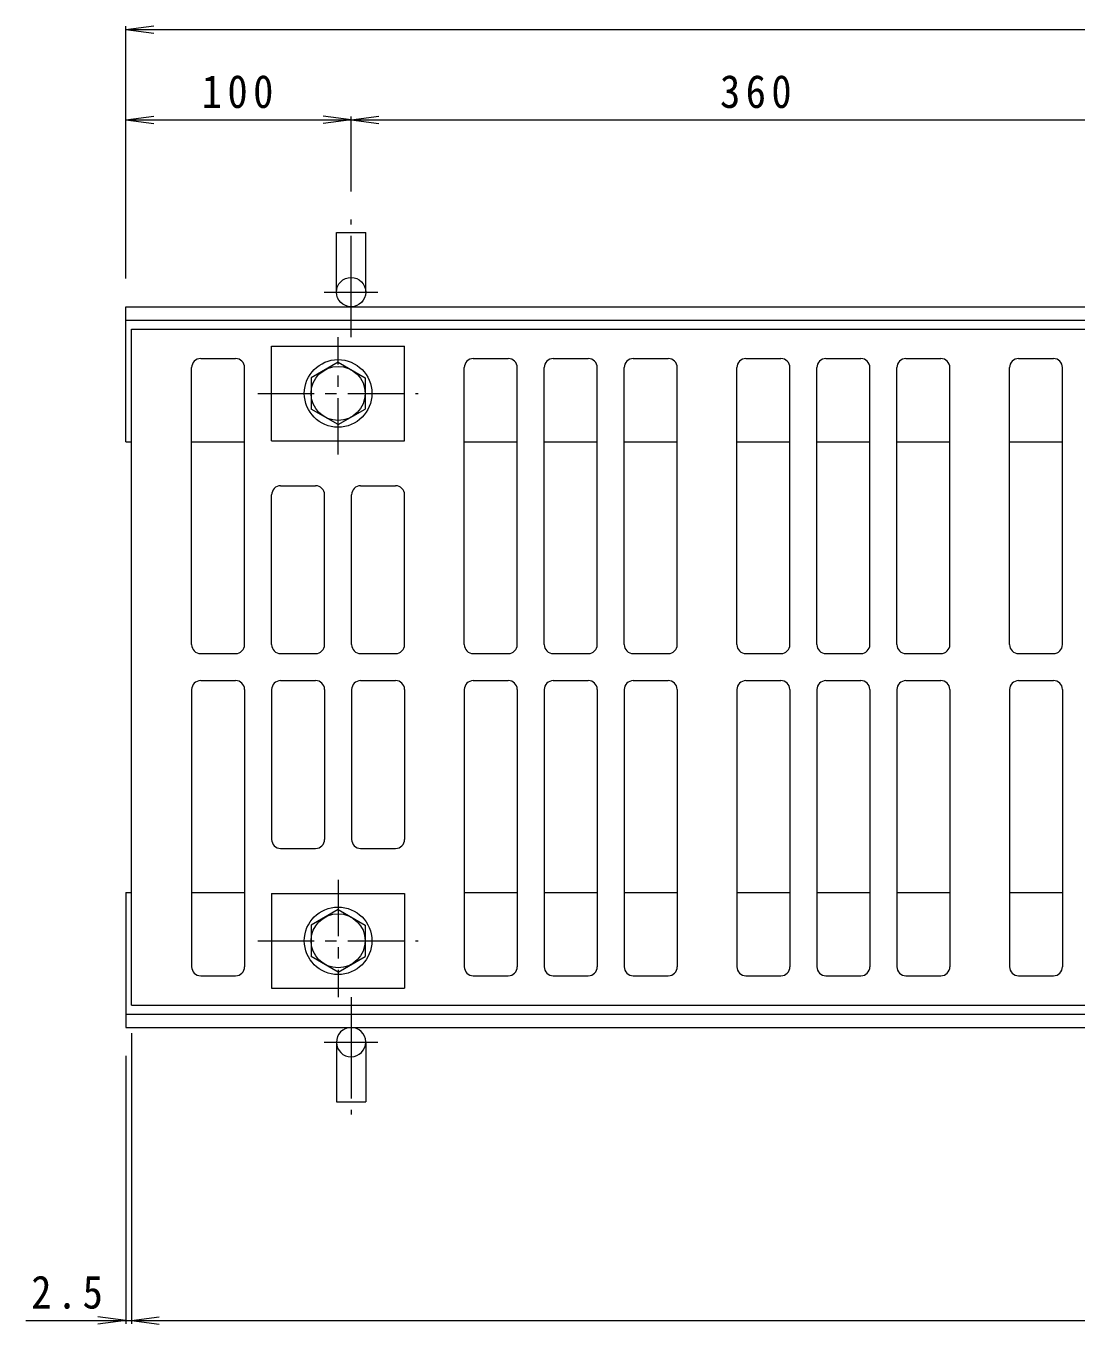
# Model space of a CAD drawing. Units: millimetres, scale not verified. Extents: x -915 to 937, y -674 to 580.
# Drawn here: x -915 to -449, y -66 to 511 of the extents above; entities that cross this region are included whole.
import ezdxf

# ---------------------------------------------------------------- set-up
doc = ezdxf.new("R2010")
doc.units = ezdxf.units.MM
doc.header["$LTSCALE"] = 5
doc.linetypes.add('CHAIN1', pattern=[8, 5, -1, 1, -1])
doc.linetypes.add('CHAIN2', pattern=[12, 9, -1, 1, -1])
for name, color, linetype, lineweight in [('0-0_通り芯', 3, 'Continuous', 13), ('0-2_本体（蓋）', 6, 'Continuous', 13), ('0-3_受枠', 4, 'Continuous', 13), ('0-4_寸法', 7, 'Continuous', 13), ('0-A', 2, 'Continuous', 13)]:
    doc.layers.add(name, color=color, linetype=linetype, lineweight=lineweight)
doc.styles.add('ＭＳ ゴシック', font='')
doc.styles.get('ＭＳ ゴシック').set_extended_font_data('MS Gothic')

msp = doc.modelspace()

# ---------------------------------------------------------------- linework, layer by layer
at = {"layer": '0-0_通り芯'}
for p, q in [((-837.109, 363.107), (-821.609, 363.107)), ((-805.609, 368.607), (-746.609, 368.607)), ((-805.609, 326.607), (-805.609, 368.607)), ((-746.609, 326.607), (-746.609, 368.607)), ((-716.109, 363.107), (-700.609, 363.107)), ((-680.609, 363.107), (-665.109, 363.107)), ((-645.109, 363.107), (-629.609, 363.107)), ((-595.109, 363.107), (-579.609, 363.107)), ((-559.609, 363.107), (-544.109, 363.107)), ((-524.109, 363.107), (-508.609, 363.107)), ((-474.109, 363.107), (-458.609, 363.107)), ((-841.109, 236.107), (-841.109, 359.107)), ((-817.609, 236.107), (-817.609, 359.107)), ((-720.109, 236.107), (-720.109, 359.107)), ((-696.609, 236.107), (-696.609, 359.107)), ((-684.609, 236.107), (-684.609, 359.107)), ((-661.109, 236.107), (-661.109, 359.107)), ((-649.109, 236.107), (-649.109, 359.107)), ((-625.609, 236.107), (-625.609, 359.107)), ((-599.109, 236.107), (-599.109, 359.107)), ((-575.609, 236.107), (-575.609, 359.107)), ((-563.609, 236.107), (-563.609, 359.107)), ((-540.109, 236.107), (-540.109, 359.107)), ((-528.109, 236.107), (-528.109, 359.107)), ((-504.609, 236.107), (-504.609, 359.107)), ((-478.109, 236.107), (-478.109, 359.107)), ((-454.609, 236.107), (-454.609, 359.107)), ((-805.609, 326.607), (-746.609, 326.607)), ((-801.609, 306.607), (-786.109, 306.607)), ((-766.109, 306.607), (-750.609, 306.607)), ((-805.609, 236.107), (-805.609, 302.607)), ((-782.109, 236.107), (-782.109, 302.607)), ((-770.109, 236.107), (-770.109, 302.607)), ((-746.609, 236.107), (-746.609, 302.607)), ((-837.109, 232.107), (-821.609, 232.107)), ((-801.609, 232.107), (-786.109, 232.107)), ((-766.109, 232.107), (-750.609, 232.107)), ((-716.109, 232.107), (-700.609, 232.107)), ((-680.609, 232.107), (-665.109, 232.107)), ((-645.109, 232.107), (-629.609, 232.107)), ((-595.109, 232.107), (-579.609, 232.107)), ((-559.609, 232.107), (-544.109, 232.107)), ((-524.109, 232.107), (-508.609, 232.107)), ((-474.109, 232.107), (-458.609, 232.107)), ((-837.109, 220.107), (-821.609, 220.107)), ((-801.609, 220.107), (-786.109, 220.107)), ((-766.109, 220.107), (-750.609, 220.107)), ((-716.109, 220.107), (-700.609, 220.107)), ((-680.609, 220.107), (-665.109, 220.107)), ((-645.109, 220.107), (-629.609, 220.107)), ((-595.109, 220.107), (-579.609, 220.107)), ((-559.609, 220.107), (-544.109, 220.107)), ((-524.109, 220.107), (-508.609, 220.107)), ((-474.109, 220.107), (-458.609, 220.107)), ((-841.109, 216.107), (-841.109, 93.107)), ((-817.609, 216.107), (-817.609, 93.107)), ((-805.609, 216.107), (-805.609, 149.607)), ((-782.109, 216.107), (-782.109, 149.607)), ((-770.109, 216.107), (-770.109, 149.607)), ((-746.609, 216.107), (-746.609, 149.607)), ((-720.109, 216.107), (-720.109, 93.107)), ((-696.609, 216.107), (-696.609, 93.107)), ((-684.609, 216.107), (-684.609, 93.107)), ((-661.109, 216.107), (-661.109, 93.107)), ((-649.109, 216.107), (-649.109, 93.107)), ((-625.609, 216.107), (-625.609, 93.107)), ((-599.109, 216.107), (-599.109, 93.107)), ((-575.609, 216.107), (-575.609, 93.107)), ((-563.609, 216.107), (-563.609, 93.107)), ((-540.109, 216.107), (-540.109, 93.107)), ((-528.109, 216.107), (-528.109, 93.107)), ((-504.609, 216.107), (-504.609, 93.107)), ((-478.109, 216.107), (-478.109, 93.107)), ((-454.609, 216.107), (-454.609, 93.107)), ((-801.609, 145.607), (-786.109, 145.607)), ((-766.109, 145.607), (-750.609, 145.607)), ((-805.609, 125.607), (-805.609, 83.607)), ((-805.609, 125.607), (-746.609, 125.607)), ((-746.609, 125.607), (-746.609, 83.607)), ((-837.109, 89.107), (-821.609, 89.107)), ((-716.109, 89.107), (-700.609, 89.107)), ((-680.609, 89.107), (-665.109, 89.107)), ((-645.109, 89.107), (-629.609, 89.107)), ((-595.109, 89.107), (-579.609, 89.107)), ((-559.609, 89.107), (-544.109, 89.107)), ((-524.109, 89.107), (-508.609, 89.107)), ((-474.109, 89.107), (-458.609, 89.107)), ((-805.609, 83.607), (-746.609, 83.607)), ((-867.859, 76.107), (127.141, 76.107))]:
    msp.add_line(p, q, dxfattribs=at)
msp.add_lwpolyline([(-867.859, 76.107), (-867.859, 376.107), (127.141, 376.107)], dxfattribs=at)
for centre, start, end in [((-837.109, 359.107), 90, 180), ((-821.609, 359.107), 0, 90), ((-716.109, 359.107), 90, 180), ((-700.609, 359.107), 0, 90), ((-680.609, 359.107), 90, 180), ((-665.109, 359.107), 0, 90), ((-645.109, 359.107), 90, 180), ((-629.609, 359.107), 0, 90), ((-595.109, 359.107), 90, 180), ((-579.609, 359.107), 0, 90), ((-559.609, 359.107), 90, 180), ((-544.109, 359.107), 0, 90), ((-524.109, 359.107), 90, 180), ((-508.609, 359.107), 0, 90), ((-474.109, 359.107), 90, 180), ((-458.609, 359.107), 0, 90), ((-801.609, 302.607), 89.99998, 180), ((-786.109, 302.607), 0, 90), ((-766.109, 302.607), 90, 180), ((-750.609, 302.607), 0, 90), ((-837.109, 236.107), 180, 270), ((-821.609, 236.107), 270, 0), ((-801.609, 236.107), 180, 270), ((-786.109, 236.107), 270, 0), ((-766.109, 236.107), 180, 270), ((-750.609, 236.107), 270, 0), ((-716.109, 236.107), 180, 270), ((-700.609, 236.107), 270, 0), ((-680.609, 236.107), 180, 270), ((-665.109, 236.107), 270, 0), ((-645.109, 236.107), 180, 270), ((-629.609, 236.107), 270, 0), ((-595.109, 236.107), 180, 270), ((-579.609, 236.107), 270, 0), ((-559.609, 236.107), 180, 270), ((-544.109, 236.107), 270, 0), ((-524.109, 236.107), 180, 270), ((-508.609, 236.107), 270, 0), ((-474.109, 236.107), 180, 270), ((-458.609, 236.107), 270, 0), ((-837.109, 216.107), 90, 180), ((-821.609, 216.107), 1.40329, 90), ((-801.609, 216.107), 90, 180), ((-786.109, 216.107), 1.40329, 90), ((-766.109, 216.107), 90, 180), ((-750.609, 216.107), 1.40329, 90), ((-716.109, 216.107), 90, 180), ((-700.609, 216.107), 1.40329, 90), ((-680.609, 216.107), 90, 180), ((-665.109, 216.107), 1.40329, 90), ((-645.109, 216.107), 90, 180), ((-629.609, 216.107), 1.40329, 90), ((-595.109, 216.107), 90, 180), ((-579.609, 216.107), 1.40329, 90), ((-559.609, 216.107), 90, 180), ((-544.109, 216.107), 1.40329, 90), ((-524.109, 216.107), 90, 180), ((-508.609, 216.107), 1.40329, 90), ((-474.109, 216.107), 90, 180), ((-458.609, 216.107), 1.40329, 90), ((-801.609, 149.607), 180, 270), ((-786.109, 149.607), 270, 0), ((-766.109, 149.607), 180, 270), ((-750.609, 149.607), 270, 0), ((-837.109, 93.107), 180, 270), ((-821.609, 93.107), 270, 0), ((-716.109, 93.107), 180, 270), ((-700.609, 93.107), 270, 0), ((-680.609, 93.107), 180, 270), ((-665.109, 93.107), 270, 0), ((-645.109, 93.107), 180, 270), ((-629.609, 93.107), 270, 0), ((-595.109, 93.107), 180, 270), ((-579.609, 93.107), 270, 0), ((-559.609, 93.107), 180, 270), ((-544.109, 93.107), 270, 0), ((-524.109, 93.107), 180, 270), ((-508.609, 93.107), 270, 0), ((-474.109, 93.107), 180, 270), ((-458.609, 93.107), 270, 0)]:
    msp.add_arc(centre, 4, start, end, dxfattribs=at)
at = {"layer": '0-2_本体（蓋）', "linetype": 'CHAIN1'}
for p, q in [((-776.109, 320.494), (-776.109, 372.593)), ((-811.812, 347.607), (-740.51, 347.607)), ((-776.109, 131.721), (-776.109, 79.622)), ((-811.812, 104.607), (-740.51, 104.607))]:
    msp.add_line(p, q, dxfattribs=at)
at = {"layer": '0-2_本体（蓋）'}
for p, q in [((-776.109, 361.457), (-788.109, 354.529)), ((-776.109, 361.457), (-764.109, 354.529)), ((-788.109, 354.529), (-788.109, 340.686)), ((-764.109, 354.529), (-764.109, 340.686)), ((-776.109, 333.757), (-788.109, 340.686)), ((-776.109, 333.757), (-764.109, 340.686)), ((-776.109, 118.457), (-788.109, 111.529)), ((-776.109, 118.457), (-764.109, 111.529)), ((-788.109, 111.529), (-788.109, 97.686)), ((-764.109, 111.529), (-764.109, 97.686)), ((-776.109, 90.757), (-788.109, 97.686)), ((-776.109, 90.757), (-764.109, 97.686))]:
    msp.add_line(p, q, dxfattribs=at)
for centre, radius in [((-776.109, 347.607), 15), ((-776.109, 347.607), 12), ((-776.109, 104.607), 15), ((-776.109, 104.607), 12)]:
    msp.add_circle(centre, radius, dxfattribs=at)
at = {"layer": '0-3_受枠'}
for p, q in [((-870.359, 386.107), (297.141, 386.107)), ((-870.359, 326.107), (-870.359, 386.107)), ((-870.359, 380.107), (297.141, 380.107)), ((-870.359, 326.107), (-867.859, 326.107)), ((-841.109, 326.107), (-817.609, 326.107)), ((-720.109, 326.107), (-696.609, 326.107)), ((-684.609, 326.107), (-661.109, 326.107)), ((-649.109, 326.107), (-625.609, 326.107)), ((-599.109, 326.107), (-575.609, 326.107)), ((-563.609, 326.107), (-540.109, 326.107)), ((-528.109, 326.107), (-504.609, 326.107)), ((-478.109, 326.107), (-454.609, 326.107)), ((-870.359, 126.107), (-867.859, 126.107)), ((-841.109, 126.107), (-817.609, 126.107)), ((-720.109, 126.107), (-696.609, 126.107)), ((-684.609, 126.107), (-661.109, 126.107)), ((-649.109, 126.107), (-625.609, 126.107)), ((-599.109, 126.107), (-575.609, 126.107)), ((-563.609, 126.107), (-540.109, 126.107)), ((-528.109, 126.107), (-504.609, 126.107)), ((-478.109, 126.107), (-454.609, 126.107)), ((-870.359, 72.107), (297.141, 72.107))]:
    msp.add_line(p, q, dxfattribs=at)
msp.add_lwpolyline([(-870.359, 126.107), (-870.359, 66.107), (297.141, 66.107)], dxfattribs=at)
at = {"layer": '0-4_寸法'}
for p, q in [((-870.359, 509.107), (-857.966, 510.739)), ((-870.359, 398.607), (-870.359, 510.607)), ((-870.359, 509.107), (297.141, 509.107)), ((-870.359, 509.107), (-857.966, 507.476)), ((-870.359, 469.107), (-857.966, 470.739)), ((-870.359, 398.607), (-870.359, 470.607)), ((-870.359, 469.107), (-770.359, 469.107)), ((-870.359, 469.107), (-857.966, 467.476)), ((-770.359, 469.107), (-782.752, 470.739)), ((-770.359, 469.107), (-782.752, 467.476)), ((-770.359, 469.107), (-757.966, 470.739)), ((-770.359, 437.28), (-770.359, 470.607)), ((-770.359, 469.107), (-410.359, 469.107)), ((-770.359, 469.107), (-757.966, 467.476)), ((-867.859, 63.607), (-867.859, -65.393)), ((-870.359, 53.607), (-870.359, -65.393)), ((-870.359, -63.893), (-882.752, -62.261)), ((-867.859, -63.893), (-855.466, -62.261)), ((-914.647, -63.893), (127.141, -63.893)), ((-870.359, -63.893), (-882.752, -65.524)), ((-867.859, -63.893), (-855.466, -65.524))]:
    msp.add_line(p, q, dxfattribs=at)
at = {"layer": '0-A', "linetype": 'CHAIN2'}
for p, q in [((-770.359, 372.622), (-770.359, 424.78)), ((-782.257, 392.607), (-758.535, 392.607)), ((-770.359, 79.592), (-770.359, 27.435)), ((-782.257, 59.607), (-758.535, 59.607))]:
    msp.add_line(p, q, dxfattribs=at)
at = {"layer": '0-A'}
for p, q in [((-776.859, 419.107), (-763.859, 419.107)), ((-776.859, 392.607), (-776.859, 419.107)), ((-763.859, 392.607), (-763.859, 419.107)), ((-776.859, 59.607), (-776.859, 33.107)), ((-763.859, 59.607), (-763.859, 33.107)), ((-776.859, 33.107), (-763.859, 33.107))]:
    msp.add_line(p, q, dxfattribs=at)
msp.add_circle((-770.359, 392.607), 6.5, dxfattribs=at)
msp.add_arc((-770.359, 59.607), 6.5, 1.40329, 0, dxfattribs=at)

# ---------------------------------------------------------------- texts
at = {"layer": '0-4_寸法', "color": 2, "char_height": 14.66, "attachment_point": 7, "style": 'ＭＳ ゴシック'}
for s, insert in [('\\T1.27;\\W0.9;100', (-836.609, 474.107)), ('\\T1.27;\\W0.9;360', (-606.609, 474.107)), ('\\T1.27;\\W0.9;2.5', (-912.304, -58.893))]:
    msp.add_mtext(s, dxfattribs=dict(at, insert=insert))

doc.saveas('drawing.dxf')
